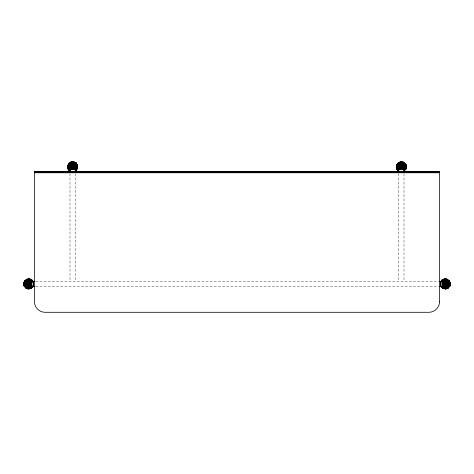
<?xml version="1.0" encoding="UTF-8"?>
<svg xmlns="http://www.w3.org/2000/svg" width="474" height="474" viewBox="0 0 474 474"><rect width="100%" height="100%" fill="white"/><g stroke="black" fill="none" stroke-linecap="round" stroke-linejoin="round"><path stroke-width="0.36" stroke-dasharray="2.37 1.78" d="M440.251 283.813L440.553 281.852L440.18 284.459L441.087 286.936L440.18 284.459L440.636 281.888L441.649 283.286L440.228 284.453L441.158 286.883L440.18 284.459L441.098 286.93L440.15 284.465L440.66 285.668M441.176 286.871L440.251 284.453L440.648 281.894L440.275 283.819M441.258 285.455L440.85 284.388L441.211 282.143L440.885 282L440.506 284.43L441.383 286.723L440.251 284.453L440.636 281.888M441.863 285.307L440.228 284.453L440.885 282M441.211 282.143L440.506 284.43L441.667 286.515M33.37 285.692L33.85 284.465L33.423 281.864L33.85 284.465L32.902 286.93L33.82 284.459L33.447 281.852L33.749 283.813M32.913 286.936L33.85 284.465L33.364 281.888L32.351 283.286L33.773 284.453L32.842 286.883L33.85 284.465L33.352 281.894L33.749 284.453L33.287 285.662M33.056 285.573L33.494 284.43L33.115 282L32.789 282.143L33.15 284.388L32.742 285.455M32.842 286.883L33.82 284.459M32.617 286.723L33.749 284.453L33.364 281.888M32.333 286.515L33.494 284.43L32.789 282.143M32.137 285.307L33.773 284.453L33.115 282M440.228 284.453L441.158 284.359M35.68 281.289L438.32 281.289M35.68 286.574L438.32 286.574M32.842 284.359L33.773 284.453M404.002 173.662L404.002 281.289M398.717 173.662L398.717 281.289M75.283 173.662L75.283 281.289M69.998 173.662L69.998 281.289"/><path stroke-width="0.71" d="M69.891 167.399L69.956 165.941L70.733 164.709L72.03 164.034L73.488 164.099L74.72 164.881L75.396 166.173L75.33 167.63L74.548 168.863L73.257 169.538L71.799 169.473L70.567 168.691C71.935 170.184 74.59 169.668 75.283 167.766L75.283 172.192M399.375 168.91L398.61 167.624C397.301 163.394 405.406 170.172 404.103 165.947C402.817 161.723 399.884 171.837 398.658 167.612L398.527 166.131L398.581 167.636L399.375 168.91L400.702 169.615L402.207 169.562L403.481 168.768L404.186 167.441L404.132 165.936L403.338 164.662L402.011 163.957L400.506 164.01L399.232 164.804L398.652 166.161L398.699 167.595L399.404 168.88C402.574 171.712 400.204 161.711 403.309 164.691L404.121 165.941L404.186 167.441L403.386 168.679L401.36 169.603L399.315 168.726M398.356 162.653L398.243 164.922L397.295 167.209L398.699 169.254L397.295 169.733L396.288 167.316L396.691 164.709L398.356 162.653L400.826 161.705L403.433 162.12L405.489 163.785L406.437 166.25L406.022 168.863L404.346 170.901M403.386 169.793L404.304 170.847L404.47 168.649L405.418 166.362L404.014 164.318L403.398 162.203L402.29 164.591M442.165 281.337L442.23 279.82L442.432 280.093L441.27 281.526M442.23 279.82L444.689 278.878L447.296 279.275L449.352 280.928L450.288 283.399L449.885 286.012L448.208 288.044L445.756 289.01L443.143 288.595L442.562 286.397L445.744 288.921L448.173 287.991L448.333 285.792L449.281 283.505C447.278 281.894 448.339 277.924 444.689 278.854L442.218 279.802L440.992 281.355M75.538 166.522L69.749 167.049L70.022 165.574L75.259 167.997L74.305 169.147C70.59 171.784 74.667 161.907 70.97 164.413C69.459 165.467 70.768 165.515 70.034 166.706L70.122 165.622L71.017 164.478L72.386 163.915L73.861 164.146L75.016 165.112L75.538 166.522L75.277 168.003L74.317 169.159L72.907 169.68L71.426 169.419L70.27 168.46L69.749 167.049L70.004 165.568L70.97 164.413L72.38 163.891L70.105 165.61L69.856 167.038L70.342 168.406L71.461 169.342L72.889 169.532L74.234 169.04L75.182 167.962L75.449 166.534M30.543 286.237L31.325 284.993L30.229 284.477L26.1 282.818L25.898 284.305L26.473 285.698L26.194 282.854L27.089 281.728L28.422 281.195L29.838 281.384L31.006 282.231L31.598 283.565L31.462 285.046L30.543 286.237L29.157 286.811L27.664 286.616L26.473 285.698L25.898 284.305L26.1 282.818L27.024 281.639L28.404 281.052L29.898 281.248L31.088 282.166L31.657 283.559L31.462 285.046L30.532 286.219L27.03 281.645L29.542 282.581L31.006 282.231L31.58 283.565L31.462 285.046L31.645 283.559L31.088 282.166L31.628 283.559L31.444 285.04L31.598 283.565L31.071 282.184L29.886 281.266M28.529 286.302L28.244 289.01L30.857 288.595L32.913 286.936L32.333 286.515M29.027 281.562L29.311 278.86L26.704 279.269L24.648 280.928L23.7 283.399L24.115 286.012L25.78 288.062L28.244 289.01L31.438 286.397L30.846 288.577M32.73 281.526L31.568 280.093L31.776 279.808L29.311 278.878L26.704 279.275L24.666 280.946L23.712 283.399L24.133 286L25.667 285.792L28.256 288.921L25.827 287.991L25.667 285.792L24.719 283.505C26.408 281.473 28.784 277.272 31.782 279.802L33.026 281.343M31.438 285.04L31.598 283.565L31.071 282.178L26.473 285.698M26.846 285.407L25.916 284.305L26.111 282.824L26.023 284.287L26.544 285.644L25.916 284.305L26.111 282.824L25.981 284.293L26.556 285.632L26.177 282.848L25.916 284.305L26.485 285.686L27.699 286.533L29.145 286.723L30.49 286.172L29.139 286.687L27.711 286.497L26.574 285.621L26.023 284.287L26.117 282.824L27.065 281.692L28.41 281.094L29.88 281.289L27.664 286.616L29.862 285.04L31.325 284.993L31.58 283.565L31.053 282.19L31.628 283.559L31.426 285.034M29.898 281.248L27.699 282.824L27.243 284.133L28.019 285.283L30.454 286.124M29.862 285.04L30.318 283.73L29.542 282.581M73.037 164.437L73.571 161.788L75.959 162.902L77.458 165.082L77.665 167.713L76.527 170.101L74.892 171.227M70.567 171.15L69.394 170.593L69.702 168.904L68.795 168.152L69.18 165.704L68.825 163.53L70.964 162.055L74.649 163.767L76.492 165.42L76.107 167.867L76.462 170.042L75.39 170.782M444.843 286.811L445.59 281.076L446.988 281.627L447.9 282.818L448.102 284.305L447.527 285.698L446.336 286.616L444.843 286.811L443.457 286.237L442.538 285.046L442.343 283.559L442.912 282.166L444.102 281.248L446.336 286.616L444.138 285.04L442.556 285.04L442.42 283.565L442.929 282.178L442.343 283.559L442.538 285.046L443.468 286.225L446.988 281.627L445.59 281.094L444.114 281.266M27.699 282.824L26.236 282.871L26.023 284.287L26.491 285.68L25.957 284.299L26.177 282.848L25.934 284.299L27.516 284.833M70.596 165.663L67.711 165.87L69.862 167.772L69.702 168.904L67.912 168.46L67.711 165.87L68.825 163.53L70.857 165.207M70.525 171.233L69.328 170.67L67.829 168.489L67.622 165.859L68.76 163.471L70.934 161.972L73.571 161.764L75.953 162.908L77.446 165.082L77.665 167.713L75.425 165.799L75.899 162.967L73.523 164.626M26.194 282.854L25.981 284.293L26.337 283.008M403.398 162.203L405.418 163.838L406.425 166.256L406.011 168.857L406.396 166.256L405.489 163.785L406.425 166.256L406.022 168.863L406.425 166.256L405.471 163.797L404.909 164.205M447.29 279.287L449.334 280.946L450.259 283.405L449.867 286L449.553 285.863L449.743 284.649M446.585 282.036L449.281 280.981L450.288 283.399L449.885 286.012L450.288 283.399L449.334 280.946L449.062 281.141L449.939 283.434M398.764 171.037L397.224 169.787L396.382 167.31L396.785 164.751L398.409 162.724L400.832 161.812L404.014 164.318L405.418 163.838L406.396 166.256L405.94 168.827L404.304 170.847M396.833 166.066L397.022 164.857L398.569 162.949M406.028 168.181L406.331 166.261L405.406 163.844L404.292 166.475L405.94 168.827L404.47 168.649L403.469 167.885M446.946 285.502L449.802 285.976L450.193 283.411L449.281 280.981L448.155 283.624L449.802 285.976L448.22 288.062M398.812 170.96L397.295 169.733L398 168.157L396.365 167.31L397.022 164.857L396.691 164.709L396.288 167.316L397.224 169.787L397.52 169.573L396.382 167.31L396.774 164.745L399.629 165.213M402.485 164.253L403.635 165.13L402.503 164.211L401.063 163.98L399.701 164.508L398.782 165.639L398.551 167.079L398.907 167.044M398.598 167.073L398.824 165.657L399.73 164.543M444.926 281.129L446.366 281.355L447.503 282.273L448.025 283.636L447.752 285.058L446.875 286.213L445.513 286.734L444.073 286.509M447.503 282.273L447.977 283.642C448.043 285.152 446.976 286.337 445.513 286.687M449.802 285.976L450.211 283.411L449.281 280.981L450.288 283.399L449.79 285.964L450.259 283.405L449.062 281.141M398 168.157L398.421 167.091L396.774 164.745L396.317 167.316L397.242 169.775L396.317 167.316L396.714 164.715L396.288 167.316L397.307 169.728M405.94 168.827L406.396 166.256L404.713 165.414L403.427 165.639M73.126 164.188L74.471 164.644L75.301 165.847L75.413 167.298L75.07 167.233M396.785 164.751L396.288 167.316L398.421 167.091M403.327 164.674L404.121 165.941L404.162 167.435L404.079 165.953L403.279 164.727L404.014 165.977L404.044 167.405C402.74 166.967 398.794 170.462 402.201 169.55L400.518 164.028L399.262 164.833L398.61 166.149L398.634 167.618L399.392 168.892L398.717 167.589L398.628 166.155L398.658 167.612L398.569 166.143L399.244 164.816L403.481 168.768M70.034 166.706L70.312 165.61M71.426 169.419L71.053 164.531L72.392 164.04L73.446 164.3M71.432 169.408L72.901 169.639L74.234 169.04L73.861 164.146L75.005 165.124L70.27 168.46M404.103 167.423L403.415 168.708L402.118 169.283L403.469 168.329L403.724 167.334M406.011 167.488L406.331 166.261L405.477 164.561M447.486 284.625L448.789 284.578C451.734 281.129 449.245 287.232 448.007 287.771M399.701 168.56L399.464 168.815L400.731 169.491L402.177 169.479L403.415 168.708L402.165 169.443L400.737 169.473M403.202 164.934L401.976 164.099L400.103 165.87L398.67 166.167L399.339 164.905L400.554 164.146L401.993 164.04L403.25 164.756L404.014 165.977L404.085 167.417L404.055 165.959L403.321 164.679L404.055 165.959L404.15 167.429L404.103 165.947L403.267 164.739L403.996 165.983L402.61 167.701M71.621 168.993L71.841 169.271L71.461 169.342L73.802 164.282M446.153 281.74L447.26 279.346L444.701 278.955M24.061 283.434L24.938 281.141L24.654 280.934L23.741 283.405L24.133 286L24.447 285.863L24.257 284.649M442.977 284.868C442.52 285.626 448.973 280.572 448.084 284.305L447.509 285.68L447.954 284.287L447.806 282.854L446.905 281.728L445.584 281.141L444.138 281.331L442.994 282.231L442.402 283.565L442.556 285.04L442.402 283.565L442.929 282.184L442.355 283.559L442.562 285.04M29.927 286.509L28.487 286.734L27.125 286.213L26.206 285.081L25.975 283.636L26.538 282.303M446.976 281.639L447.823 282.848L448.043 284.299L447.456 285.644L446.295 286.515L444.855 286.723L443.51 286.172M27.125 286.213L26.206 285.081L26.023 283.642L26.497 282.273L27.634 281.355L29.074 281.129M26.153 283.653L26.639 282.38L27.705 281.52M439.06 286.574L444.239 286.574L442.633 285.04L442.372 283.559L448.084 284.305L447.889 282.824L448.019 284.293L447.456 285.644L448.066 284.299L447.865 282.83L448.043 284.299L447.509 285.68L448.066 284.299L447.889 282.824L448.084 284.305L447.527 285.698L442.912 282.166L444.458 282.581L446.893 281.74L445.578 281.195L443.937 281.657L444.286 281.686M24.115 286.012L23.712 283.399L24.666 280.946M444.458 282.581L443.682 283.73L444.138 285.04M442.775 284.856L443.397 285.804L442.657 284.998L442.485 283.576L442.994 282.231L442.485 283.576L442.633 285.004L443.546 286.124L446.484 284.833L446.757 284.133L446.301 282.824L444.162 281.384M446.301 282.824L447.764 282.871L447.527 285.698M446.289 286.497L447.426 285.621L447.977 284.287L447.806 282.854L447.977 284.287L447.444 285.632M442.947 282.19L442.372 283.559L442.621 285.016M72.321 164.194L73.12 165.308L75.39 166.534L75.165 167.95L74.282 169.111L72.901 169.656L75.277 168.003L74.305 169.147L72.901 169.662L74.305 169.147L75.242 167.986L74.282 169.111L72.901 169.639L74.317 169.159L70.97 164.413L72.38 163.909L70.028 165.574L71.041 164.514L72.392 163.98L73.826 164.229L74.916 165.183L73.808 164.265L75.407 166.534L74.945 165.165L75.431 166.534M74.045 168.774L74.975 167.962L74.151 168.922C72.172 170.717 72.184 166.812 69.897 167.032M27.415 285.881L25.827 287.991L24.198 285.976L23.712 283.399L24.731 280.993L27.415 282.036M404.044 167.405L403.374 168.667L400.832 168.246L399.475 168.803L398.717 167.589L400.103 165.87M402.361 164.531L402.503 164.211M403.285 162.452L403.433 162.12L400.826 161.729M446.348 281.402L446.224 281.68M68.244 165.367L69.032 163.708L71.059 162.315L72.285 162.215M69.998 172.192L69.874 166.273L70.502 164.958L71.704 164.128L73.156 164.016M70.537 164.988L69.874 166.273M77.641 167.713L77.416 165.094L75.899 162.967L77.446 165.082L77.641 167.713L76.527 170.101L76.255 169.864M24.938 281.141L23.807 283.411L24.198 285.976L25.845 283.624L24.719 280.981L23.741 283.405L24.198 285.976L23.807 283.411L24.719 280.981L23.807 283.411L24.447 285.863L25.993 287.771M74.074 164.887L74.649 163.767L73.559 161.853M443.095 282.415L442.467 283.571L442.675 284.993M447.663 283.008L447.977 284.287L447.154 285.407M444.63 286.486L443.178 288.518L441.158 286.883L442.094 286.557M76.539 164.146L77.357 165.118L75.893 162.979L77.446 165.082L77.564 167.695L76.107 167.867L75.319 169.23L76.462 170.042M72.617 164.164L73.186 163.198L71.432 163.37L69.968 164.342L69.18 165.704L70.336 166.214M404.044 167.63L403.267 168.863L401.97 169.538L400.512 169.473L399.28 168.691L398.604 167.399L398.67 165.941L399.452 164.709L400.743 164.034L402.201 164.099L403.433 164.881M30.04 283.031L31.645 283.559L30.97 282.255L31.533 283.571L31.325 284.993L30.603 285.804L31.343 284.998L31.515 283.576L31.006 282.231M74.975 167.962L74.246 169.058L72.966 169.378M31.782 279.802L30.81 280.928L29.157 280.324L27.415 280.572L26.704 279.275M69.02 166.99L67.912 168.46L69.388 170.604L70.217 170.071M77.576 167.701L77.416 165.094L75.899 162.967L77.416 165.094L76.267 166.581L75.005 166.931M400.832 161.794L398.243 164.922L399.244 165.687M441.057 281.396L442.272 279.873L443.19 280.928L444.695 278.943L447.877 281.467L447.059 282.421M445.744 288.921L448.333 285.792L447.332 285.028M70.022 165.574L70.987 164.437L72.38 163.909L70.97 164.413L70.028 165.574L71.005 164.46L72.392 163.998M398.942 165.71L399.701 164.508M399.102 165.782L399.908 164.792M446.668 285.929L447.474 284.933M70.045 165.586L70.987 164.437M403.19 165.272L404.014 164.318M71.26 166.09L71.752 165.521L73.12 165.308M74.027 167.482L73.535 168.051L72.166 168.258M403.747 169.408L404.47 168.649M401.946 164.229L402.722 163.423L400.98 163.18L399.327 163.779L398.409 162.724M445.809 281.378L446.585 280.572L444.843 280.324L443.19 280.928M70.199 165.379L71.236 164.342L72.641 163.968M399.949 164.342L398.918 165.379L398.539 166.783L398.918 168.193L399.949 169.224L401.36 169.603L402.764 169.224M402.118 169.283L403.469 168.329M396.365 167.31L397.787 166.137L399.096 166.09M404.926 167.435L406.348 166.261M25.892 280.371L26.846 279.595M26.668 285.028L25.667 285.792L27.054 285.502M441.667 286.515L441.11 286.918L443.143 288.595M26.046 284.287L27.326 283.387M30.229 284.477L31.515 283.576L30.905 282.415M30.881 285.81L29.761 286.574L34.94 286.574M27.67 286.308L26.745 286.936L28.399 287.54L30.14 287.291L30.822 288.518L32.842 286.883L31.906 286.557M399.298 164.863L400.548 164.128L401.982 164.081L399.327 164.893M74.388 165.183L75.585 164.668L77.375 165.112M399.339 164.905L401.887 165.325L403.238 164.768M443.006 279.873L444.725 279.216L445.939 279.405M27.065 281.692L28.422 281.177L30.063 281.657L29.714 281.686M443.96 283.031L442.372 283.559L443.771 284.477M446.484 284.833L447.954 284.287L446.674 283.387M72.392 164.022L71.041 164.514L70.122 165.622L71.094 166.741M69.388 170.604L67.871 168.477L67.646 165.859L67.871 168.477L69.394 170.593L67.93 168.454L67.978 165.924L67.622 165.859L67.841 168.489L69.34 170.652L67.841 168.489L67.723 165.876L67.93 168.454L69.565 170.397L69.334 170.664L67.841 168.489L69.862 167.772M69.986 167.725L70.318 167.612M75.242 167.269L75.301 165.847M75.425 165.799L77.446 165.082L77.653 167.713M399.244 165.242L399.582 165.13M399.434 168.845L398.634 167.618L398.569 166.143L398.593 167.63L399.404 168.88L398.634 167.618L398.551 166.137L398.61 167.624L404.132 165.936M398.593 167.63L398.551 166.137M27.089 281.728L28.44 281.343L26.953 282.06L27.302 282M400.808 169.153L399.511 168.637M26.591 285.609L28.019 285.283M447.29 282.782L448.576 282.557L450.211 283.411M29.299 278.955L26.745 279.364L26.123 281.467L26.941 282.421M28.061 279.405L29.275 279.216L30.994 279.873M28.896 288.808L30.816 288.5M444.12 281.289L445.59 281.094M25.916 284.305L31.657 283.559M446.301 286.533L444.861 286.687L443.534 286.136M404.115 166.498L403.931 167.932L403.611 167.79M404.292 166.475L406.425 166.256M447.675 283.677L448.025 283.636M448.155 283.624L450.288 283.399M27.492 286.207L27.848 286.178M71.847 164.537C68.73 160.692 73.606 161.438 75.307 162.701M444.375 281.242L445.833 281.183L447.13 281.858L447.912 283.091L447.971 284.548L447.296 285.84L446.064 286.622L444.606 286.681L443.314 286.006L442.532 284.773L442.467 283.316M34.418 171.552L439.582 171.552M34.418 172.068L439.582 172.068M34.418 172.163L439.582 172.163M34.418 172.423L439.582 172.423M34.418 172.773L439.582 172.773M34.94 281.289L29.761 281.289L30.881 282.054M439.06 281.289L444.239 281.289L442.633 282.818L442.633 285.04M26.514 284.625L25.211 284.578L23.789 283.411L25.424 282.557L26.71 282.782M29.625 281.242L28.167 281.183L26.87 281.858L26.088 283.091L26.029 284.548L26.704 285.84L27.936 286.622L29.394 286.681L30.686 286.006L31.468 284.773L31.533 283.316L31.515 284.607M446.153 286.178L446.508 286.207M23.712 283.399L25.845 283.624M25.975 283.636L26.325 283.677M443.86 287.291L445.601 287.54L447.255 286.936L448.173 287.991M401.466 162.161L402.681 162.357M443.184 288.5L445.104 288.808M446.698 282L447.047 282.06L445.56 281.343L446.905 281.728M401.887 165.325L403.996 165.983M398.717 167.589L400.832 168.246M445.981 285.283L447.409 285.609M401.36 163.968L402.764 164.342L403.801 165.379M71.236 169.224L72.641 169.603L74.051 169.224L75.082 168.193L75.461 166.783L75.082 165.379L74.051 164.342M71.011 164.733L69.968 164.342L70.946 161.995M27.148 286.172L28.487 286.687M74.951 167.358L76.107 167.867M405.371 168.572L405.999 168.857M73.506 162.12L75.17 162.914M71.053 164.531L72.451 165.248M72.836 168.323L74.234 169.04L75.147 167.944L74.193 166.83M400.252 164.407L399.327 163.779L399.991 164.833M446.33 286.308L447.255 286.936L446.585 285.881M70.952 168.62L71.841 169.271M402.432 164.371L403.493 165.23M397.994 169.959L398.948 170.735M447.154 279.595L448.108 280.371M446.295 281.52L447.361 282.38L447.847 283.653M28.191 281.378L27.415 280.572L27.848 281.74M29.37 286.486L30.14 287.291M32.955 281.384L31.728 279.873L31.835 281.337M26.526 284.933L27.332 285.929M29.305 278.943L30.81 280.928M74.442 164.679L75.253 165.859M74.359 164.774L75.135 165.9M75.064 166.564L75.253 166.86L74.779 165.278M402.45 165.687L402.876 167.085M400.263 167.885L399.837 166.487M27.634 281.355L27.776 281.68M396.643 167.281L397.52 169.573M69.826 166.783L70.199 168.193M28.404 281.052L29.157 286.811M444.689 278.854L444.973 281.562M445.75 288.986L445.471 286.302M400.826 161.705L401.111 164.413M398.61 166.149L398.699 167.595M67.711 165.87L67.871 168.477M398.794 166.285L398.859 167.547M439.066 171.369L439.066 172.068M437.567 171.369L437.567 172.068M435.227 171.369L435.227 172.068M432.282 171.369L432.282 172.068M429.011 171.369L429.011 172.068M404.002 167.766L404.002 172.192M398.717 167.766L398.717 172.192M44.989 171.369L44.989 172.068M41.718 171.369L41.718 172.068M38.773 171.369L38.773 172.068M36.433 171.369L36.433 172.068M34.934 171.369L34.934 172.068M439.582 301.725C439.57 307.389 434.676 312.277 429.011 312.295L44.989 312.295C39.324 312.277 34.43 307.389 34.418 301.725L34.418 171.369L439.582 171.369L439.582 301.725M26.337 282.522L25.963 283.932L26.337 285.342L27.368 286.373L28.778 286.752L30.188 286.373L31.219 285.342L31.598 283.932L31.219 282.522L30.188 281.491L28.778 281.112L27.368 281.491L26.337 282.522M442.781 282.522L442.402 283.932L442.781 285.342L443.812 286.373L445.222 286.752L446.632 286.373L447.663 285.342L448.037 283.932L447.663 282.522L446.632 281.491L445.222 281.112L443.812 281.491L442.781 282.522M443.012 282.243L442.467 283.571L443.03 282.255M75.182 167.962L74.27 169.094L72.895 169.591L74.27 169.094L75.2 167.968M71.461 169.342L70.371 168.388L69.856 167.038L71.479 169.307"/></g></svg>
